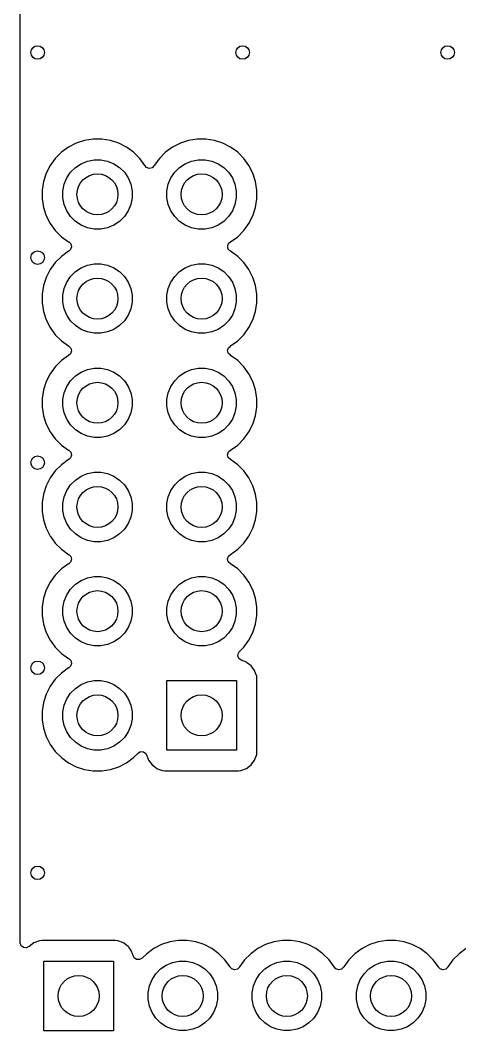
# Model space of a CAD drawing. Extents: x 2.38 to 6.32, y -6.47 to -4.51.
# Drawn here: x 2.385 to 2.807, y -6.451 to -5.481 of the extents above; entities that cross this region are included whole.
import ezdxf

# ---------------------------------------------------------------- set-up
doc = ezdxf.new("R2010")
doc.units = 0
doc.header["$MEASUREMENT"] = 0
doc.layers.add('BLACK', color=7, linetype='CONTINUOUS')

msp = doc.modelspace()

# ---------------------------------------------------------------- linework, layer by layer
at = {"layer": 'BLACK', "linetype": 'CONTINUOUS'}
for p, q in [((2.38486, -5.64385), (2.38486, -5.16774)), ((2.4466, -5.59617), (2.43865, -5.59876)), ((2.45487, -5.59486), (2.4466, -5.59617)), ((2.4466, -5.59617), (2.4466, -5.59617)), ((2.4466, -5.59617), (2.4466, -5.59617)), ((2.46324, -5.59486), (2.45487, -5.59486)), ((2.47151, -5.59617), (2.46324, -5.59486)), ((2.47947, -5.59876), (2.47151, -5.59617)), ((2.5466, -5.59617), (2.53865, -5.59876)), ((2.55487, -5.59486), (2.5466, -5.59617)), ((2.5466, -5.59617), (2.5466, -5.59617)), ((2.5466, -5.59617), (2.5466, -5.59617)), ((2.56324, -5.59486), (2.55487, -5.59486)), ((2.57151, -5.59617), (2.56324, -5.59486)), ((2.57947, -5.59876), (2.57151, -5.59617)), ((2.43119, -5.60256), (2.42442, -5.60748)), ((2.43865, -5.59876), (2.43119, -5.60256)), ((2.43865, -5.59876), (2.43865, -5.59876)), ((2.48692, -5.60256), (2.47947, -5.59876)), ((2.49369, -5.60748), (2.48692, -5.60256)), ((2.53119, -5.60256), (2.52442, -5.60748)), ((2.53865, -5.59876), (2.53119, -5.60256)), ((2.53865, -5.59876), (2.53865, -5.59876)), ((2.58692, -5.60256), (2.57947, -5.59876)), ((2.59369, -5.60748), (2.58692, -5.60256)), ((2.4185, -5.61339), (2.41358, -5.62016)), ((2.42442, -5.60748), (2.4185, -5.61339)), ((2.4185, -5.61339), (2.4185, -5.61339)), ((2.42442, -5.60748), (2.42442, -5.60748)), ((2.44328, -5.61852), (2.44934, -5.61601)), ((2.44934, -5.61601), (2.45578, -5.61473)), ((2.45578, -5.61473), (2.46234, -5.61473)), ((2.46234, -5.61473), (2.46877, -5.61601)), ((2.46877, -5.61601), (2.47483, -5.61852)), ((2.49961, -5.61339), (2.49369, -5.60748)), ((2.49369, -5.60748), (2.49369, -5.60748)), ((2.49369, -5.60748), (2.49369, -5.60748)), ((2.50453, -5.62016), (2.49961, -5.61339)), ((2.49961, -5.61339), (2.49961, -5.61339)), ((2.49961, -5.61339), (2.49961, -5.61339)), ((2.5185, -5.61339), (2.51358, -5.62016)), ((2.52442, -5.60748), (2.5185, -5.61339)), ((2.5185, -5.61339), (2.5185, -5.61339)), ((2.52442, -5.60748), (2.52442, -5.60748)), ((2.54328, -5.61852), (2.54934, -5.61601)), ((2.54934, -5.61601), (2.55578, -5.61473)), ((2.55578, -5.61473), (2.56234, -5.61473)), ((2.56234, -5.61473), (2.56877, -5.61601)), ((2.56877, -5.61601), (2.57483, -5.61852)), ((2.59961, -5.61339), (2.59369, -5.60748)), ((2.59369, -5.60748), (2.59369, -5.60748)), ((2.59369, -5.60748), (2.59369, -5.60748)), ((2.60453, -5.62016), (2.59961, -5.61339)), ((2.59961, -5.61339), (2.59961, -5.61339)), ((2.59961, -5.61339), (2.59961, -5.61339)), ((2.41358, -5.62016), (2.40978, -5.62762)), ((2.41358, -5.62016), (2.41358, -5.62016)), ((2.43319, -5.6268), (2.43783, -5.62216)), ((2.43783, -5.62216), (2.44328, -5.61852)), ((2.47483, -5.61852), (2.48028, -5.62216)), ((2.48028, -5.62216), (2.48492, -5.6268)), ((2.50464, -5.62037), (2.50453, -5.62016)), ((2.50453, -5.62016), (2.50453, -5.62016)), ((2.5062, -5.62217), (2.50464, -5.62037)), ((2.50884, -5.62308), (2.5062, -5.62217)), ((2.51156, -5.6224), (2.50884, -5.62308)), ((2.51348, -5.62037), (2.51156, -5.6224)), ((2.51358, -5.62016), (2.51348, -5.62037)), ((2.53319, -5.6268), (2.53783, -5.62216)), ((2.53783, -5.62216), (2.54328, -5.61852)), ((2.57483, -5.61852), (2.58028, -5.62216)), ((2.58028, -5.62216), (2.58492, -5.6268)), ((2.60833, -5.62762), (2.60453, -5.62016)), ((2.40978, -5.62762), (2.4072, -5.63558)), ((2.42703, -5.63832), (2.42954, -5.63226)), ((2.42954, -5.63226), (2.43319, -5.6268)), ((2.48492, -5.6268), (2.48857, -5.63226)), ((2.48857, -5.63226), (2.49108, -5.63832)), ((2.52703, -5.63832), (2.52954, -5.63226)), ((2.52954, -5.63226), (2.53319, -5.6268)), ((2.58492, -5.6268), (2.58857, -5.63226)), ((2.58857, -5.63226), (2.59108, -5.63832)), ((2.61092, -5.63558), (2.60833, -5.62762)), ((2.38486, -6.36635), (2.38486, -5.64385)), ((2.4072, -5.63558), (2.40589, -5.64385)), ((2.40589, -5.64385), (2.40589, -5.65222)), ((2.42575, -5.64475), (2.42703, -5.63832)), ((2.42575, -5.65131), (2.42575, -5.64475)), ((2.49108, -5.63832), (2.49236, -5.64475)), ((2.49236, -5.64475), (2.49236, -5.65131)), ((2.52575, -5.64475), (2.52703, -5.63832)), ((2.52575, -5.65131), (2.52575, -5.64475)), ((2.59108, -5.63832), (2.59236, -5.64475)), ((2.59236, -5.64475), (2.59236, -5.65131)), ((2.61222, -5.64385), (2.61092, -5.63558)), ((2.61222, -5.65222), (2.61222, -5.64385)), ((2.40589, -5.65222), (2.4072, -5.66048)), ((2.42703, -5.65775), (2.42575, -5.65131)), ((2.49236, -5.65131), (2.49108, -5.65775)), ((2.52703, -5.65775), (2.52575, -5.65131)), ((2.59236, -5.65131), (2.59108, -5.65775)), ((2.61092, -5.66048), (2.61222, -5.65222)), ((2.4072, -5.66048), (2.40978, -5.66844)), ((2.42954, -5.66381), (2.42703, -5.65775)), ((2.43319, -5.66926), (2.42954, -5.66381)), ((2.48857, -5.66381), (2.48492, -5.66926)), ((2.49108, -5.65775), (2.48857, -5.66381)), ((2.52954, -5.66381), (2.52703, -5.65775)), ((2.53319, -5.66926), (2.52954, -5.66381)), ((2.58857, -5.66381), (2.58492, -5.66926)), ((2.59108, -5.65775), (2.58857, -5.66381)), ((2.60833, -5.66844), (2.61092, -5.66048)), ((2.40978, -5.66844), (2.41358, -5.6759)), ((2.43783, -5.6739), (2.43319, -5.66926)), ((2.44328, -5.67754), (2.43783, -5.6739)), ((2.48028, -5.6739), (2.47483, -5.67754)), ((2.48492, -5.66926), (2.48028, -5.6739)), ((2.53783, -5.6739), (2.53319, -5.66926)), ((2.54328, -5.67754), (2.53783, -5.6739)), ((2.58028, -5.6739), (2.57483, -5.67754)), ((2.58492, -5.66926), (2.58028, -5.6739)), ((2.60453, -5.6759), (2.60833, -5.66844)), ((2.41358, -5.6759), (2.4185, -5.68267)), ((2.4185, -5.68267), (2.4185, -5.68267)), ((2.4185, -5.68267), (2.4185, -5.68267)), ((2.4185, -5.68267), (2.42442, -5.68859)), ((2.44934, -5.68006), (2.44328, -5.67754)), ((2.45578, -5.68133), (2.44934, -5.68006)), ((2.46234, -5.68133), (2.45578, -5.68133)), ((2.46877, -5.68006), (2.46234, -5.68133)), ((2.47483, -5.67754), (2.46877, -5.68006)), ((2.54934, -5.68006), (2.54328, -5.67754)), ((2.55578, -5.68133), (2.54934, -5.68006)), ((2.56234, -5.68133), (2.55578, -5.68133)), ((2.56877, -5.68006), (2.56234, -5.68133)), ((2.57483, -5.67754), (2.56877, -5.68006)), ((2.59369, -5.68859), (2.59961, -5.68267)), ((2.59961, -5.68267), (2.60453, -5.6759)), ((2.42442, -5.68859), (2.42442, -5.68859)), ((2.42442, -5.68859), (2.42442, -5.68859)), ((2.42442, -5.68859), (2.43119, -5.69351)), ((2.43119, -5.69351), (2.43131, -5.69357)), ((2.43131, -5.69357), (2.4314, -5.69361)), ((2.4314, -5.69361), (2.43343, -5.69553)), ((2.58556, -5.69442), (2.58671, -5.69361)), ((2.58671, -5.69361), (2.58692, -5.69351)), ((2.58692, -5.69351), (2.59369, -5.68859)), ((2.43119, -5.70256), (2.42442, -5.70748)), ((2.4314, -5.70245), (2.43119, -5.70256)), ((2.4332, -5.70089), (2.4314, -5.70245)), ((2.4341, -5.69824), (2.4332, -5.70089)), ((2.43343, -5.69553), (2.4341, -5.69824)), ((2.58401, -5.69782), (2.58417, -5.69734)), ((2.58408, -5.6981), (2.58401, -5.69782)), ((2.58423, -5.69871), (2.58408, -5.6981)), ((2.58415, -5.69684), (2.58462, -5.69604)), ((2.58417, -5.69734), (2.58415, -5.69684)), ((2.58427, -5.69963), (2.58423, -5.69871)), ((2.58456, -5.70004), (2.58427, -5.69963)), ((2.58468, -5.70053), (2.58456, -5.70004)), ((2.58462, -5.69604), (2.58491, -5.69517)), ((2.58535, -5.70116), (2.58468, -5.70053)), ((2.58491, -5.69517), (2.58534, -5.6948)), ((2.58534, -5.6948), (2.58556, -5.69442)), ((2.58588, -5.70192), (2.58535, -5.70116)), ((2.58635, -5.70211), (2.58588, -5.70192)), ((2.58671, -5.70245), (2.58635, -5.70211)), ((2.58692, -5.70256), (2.58671, -5.70245)), ((2.59369, -5.70748), (2.58692, -5.70256)), ((2.42442, -5.70748), (2.4185, -5.71339)), ((2.42442, -5.70748), (2.42442, -5.70748)), ((2.59961, -5.71339), (2.59369, -5.70748)), ((2.59369, -5.70748), (2.59369, -5.70748)), ((2.59369, -5.70748), (2.59369, -5.70748)), ((2.41358, -5.72016), (2.40978, -5.72762)), ((2.4185, -5.71339), (2.41358, -5.72016)), ((2.4185, -5.71339), (2.4185, -5.71339)), ((2.43319, -5.7268), (2.43783, -5.72216)), ((2.43783, -5.72216), (2.44328, -5.71852)), ((2.44328, -5.71852), (2.44934, -5.71601)), ((2.44934, -5.71601), (2.45578, -5.71473)), ((2.45578, -5.71473), (2.46234, -5.71473)), ((2.46234, -5.71473), (2.46877, -5.71601)), ((2.46877, -5.71601), (2.47483, -5.71852)), ((2.47483, -5.71852), (2.48028, -5.72216)), ((2.48028, -5.72216), (2.48492, -5.7268)), ((2.53319, -5.7268), (2.53783, -5.72216)), ((2.53783, -5.72216), (2.54328, -5.71852)), ((2.54328, -5.71852), (2.54934, -5.71601)), ((2.54934, -5.71601), (2.55578, -5.71473)), ((2.55578, -5.71473), (2.56234, -5.71473)), ((2.56234, -5.71473), (2.56877, -5.71601)), ((2.56877, -5.71601), (2.57483, -5.71852)), ((2.57483, -5.71852), (2.58028, -5.72216)), ((2.58028, -5.72216), (2.58492, -5.7268)), ((2.60453, -5.72016), (2.59961, -5.71339)), ((2.59961, -5.71339), (2.59961, -5.71339)), ((2.59961, -5.71339), (2.59961, -5.71339)), ((2.60833, -5.72762), (2.60453, -5.72016)), ((2.40978, -5.72762), (2.40723, -5.73549)), ((2.40978, -5.72762), (2.40978, -5.72762)), ((2.42703, -5.73832), (2.42954, -5.73226)), ((2.42954, -5.73226), (2.43319, -5.7268)), ((2.48492, -5.7268), (2.48857, -5.73226)), ((2.48857, -5.73226), (2.49108, -5.73832)), ((2.52703, -5.73832), (2.52954, -5.73226)), ((2.52954, -5.73226), (2.53319, -5.7268)), ((2.58492, -5.7268), (2.58857, -5.73226)), ((2.58857, -5.73226), (2.59108, -5.73832)), ((2.61092, -5.73558), (2.60833, -5.72762)), ((2.4072, -5.73558), (2.40589, -5.74385)), ((2.40723, -5.73549), (2.4072, -5.73558)), ((2.42575, -5.74475), (2.42703, -5.73832)), ((2.49108, -5.73832), (2.49236, -5.74475)), ((2.52575, -5.74475), (2.52703, -5.73832)), ((2.59108, -5.73832), (2.59236, -5.74475)), ((2.61222, -5.74385), (2.61092, -5.73558)), ((2.40589, -5.74385), (2.40589, -5.75222)), ((2.42575, -5.75131), (2.42575, -5.74475)), ((2.42703, -5.75775), (2.42575, -5.75131)), ((2.49236, -5.75131), (2.49108, -5.75775)), ((2.49236, -5.74475), (2.49236, -5.75131)), ((2.52575, -5.75131), (2.52575, -5.74475)), ((2.52703, -5.75775), (2.52575, -5.75131)), ((2.59236, -5.75131), (2.59108, -5.75775)), ((2.59236, -5.74475), (2.59236, -5.75131)), ((2.61222, -5.75222), (2.61222, -5.74385)), ((2.40589, -5.75222), (2.4072, -5.76048)), ((2.4072, -5.76048), (2.40978, -5.76844)), ((2.42954, -5.76381), (2.42703, -5.75775)), ((2.49108, -5.75775), (2.48857, -5.76381)), ((2.52954, -5.76381), (2.52703, -5.75775)), ((2.59108, -5.75775), (2.58857, -5.76381)), ((2.60833, -5.76844), (2.61092, -5.76048)), ((2.61092, -5.76048), (2.61222, -5.75222)), ((2.40978, -5.76844), (2.41358, -5.7759)), ((2.43319, -5.76926), (2.42954, -5.76381)), ((2.43783, -5.7739), (2.43319, -5.76926)), ((2.48492, -5.76926), (2.48028, -5.7739)), ((2.48857, -5.76381), (2.48492, -5.76926)), ((2.53319, -5.76926), (2.52954, -5.76381)), ((2.53783, -5.7739), (2.53319, -5.76926)), ((2.58492, -5.76926), (2.58028, -5.7739)), ((2.58857, -5.76381), (2.58492, -5.76926)), ((2.60453, -5.7759), (2.60833, -5.76844)), ((2.41358, -5.7759), (2.4185, -5.78267)), ((2.44328, -5.77754), (2.43783, -5.7739)), ((2.44934, -5.78006), (2.44328, -5.77754)), ((2.45578, -5.78133), (2.44934, -5.78006)), ((2.46877, -5.78006), (2.46234, -5.78133)), ((2.47483, -5.77754), (2.46877, -5.78006)), ((2.48028, -5.7739), (2.47483, -5.77754)), ((2.54328, -5.77754), (2.53783, -5.7739)), ((2.54934, -5.78006), (2.54328, -5.77754)), ((2.55578, -5.78133), (2.54934, -5.78006)), ((2.56877, -5.78006), (2.56234, -5.78133)), ((2.57483, -5.77754), (2.56877, -5.78006)), ((2.58028, -5.7739), (2.57483, -5.77754)), ((2.59961, -5.78267), (2.60453, -5.7759)), ((2.4185, -5.78267), (2.4185, -5.78267)), ((2.4185, -5.78267), (2.4185, -5.78267)), ((2.4185, -5.78267), (2.42442, -5.78859)), ((2.42442, -5.78859), (2.42442, -5.78859)), ((2.42442, -5.78859), (2.42442, -5.78859)), ((2.42442, -5.78859), (2.43119, -5.79351)), ((2.46234, -5.78133), (2.45578, -5.78133)), ((2.56234, -5.78133), (2.55578, -5.78133)), ((2.58692, -5.79351), (2.59369, -5.78859)), ((2.59369, -5.78859), (2.59961, -5.78267)), ((2.43119, -5.79351), (2.43131, -5.79357)), ((2.43131, -5.79357), (2.4314, -5.79361)), ((2.4314, -5.79361), (2.43343, -5.79553)), ((2.4341, -5.79824), (2.4332, -5.80089)), ((2.43343, -5.79553), (2.4341, -5.79824)), ((2.58401, -5.79782), (2.58491, -5.79517)), ((2.58468, -5.80053), (2.58401, -5.79782)), ((2.58491, -5.79517), (2.58671, -5.79361)), ((2.58671, -5.79361), (2.58692, -5.79351)), ((2.42442, -5.80748), (2.4185, -5.81339)), ((2.43119, -5.80256), (2.42442, -5.80748)), ((2.42442, -5.80748), (2.42442, -5.80748)), ((2.4314, -5.80245), (2.43119, -5.80256)), ((2.4332, -5.80089), (2.4314, -5.80245)), ((2.58671, -5.80245), (2.58468, -5.80053)), ((2.58692, -5.80256), (2.58671, -5.80245)), ((2.59369, -5.80748), (2.58692, -5.80256)), ((2.59961, -5.81339), (2.59369, -5.80748)), ((2.59369, -5.80748), (2.59369, -5.80748)), ((2.59369, -5.80748), (2.59369, -5.80748)), ((2.4185, -5.81339), (2.41358, -5.82016)), ((2.4185, -5.81339), (2.4185, -5.81339)), ((2.43783, -5.82216), (2.44328, -5.81852)), ((2.44328, -5.81852), (2.44934, -5.81601)), ((2.44934, -5.81601), (2.45578, -5.81473)), ((2.45578, -5.81473), (2.46234, -5.81473)), ((2.46234, -5.81473), (2.46877, -5.81601)), ((2.46877, -5.81601), (2.47483, -5.81852)), ((2.47483, -5.81852), (2.48028, -5.82216)), ((2.53783, -5.82216), (2.54328, -5.81852)), ((2.54328, -5.81852), (2.54934, -5.81601)), ((2.54934, -5.81601), (2.55578, -5.81473)), ((2.55578, -5.81473), (2.56234, -5.81473)), ((2.56234, -5.81473), (2.56877, -5.81601)), ((2.56877, -5.81601), (2.57483, -5.81852)), ((2.57483, -5.81852), (2.58028, -5.82216)), ((2.60453, -5.82016), (2.59961, -5.81339)), ((2.59961, -5.81339), (2.59961, -5.81339)), ((2.59961, -5.81339), (2.59961, -5.81339)), ((2.40978, -5.82762), (2.4072, -5.83558)), ((2.41358, -5.82016), (2.40978, -5.82762)), ((2.41358, -5.82016), (2.41358, -5.82016)), ((2.42954, -5.83226), (2.43319, -5.8268)), ((2.43319, -5.8268), (2.43783, -5.82216)), ((2.48028, -5.82216), (2.48492, -5.8268)), ((2.48492, -5.8268), (2.48857, -5.83226)), ((2.52954, -5.83226), (2.53319, -5.8268)), ((2.53319, -5.8268), (2.53783, -5.82216)), ((2.58028, -5.82216), (2.58492, -5.8268)), ((2.58492, -5.8268), (2.58857, -5.83226)), ((2.60833, -5.82762), (2.60453, -5.82016)), ((2.61092, -5.83558), (2.60833, -5.82762)), ((2.4072, -5.83558), (2.40589, -5.84385)), ((2.42575, -5.84475), (2.42703, -5.83832)), ((2.42703, -5.83832), (2.42954, -5.83226)), ((2.48857, -5.83226), (2.49108, -5.83832)), ((2.49108, -5.83832), (2.49236, -5.84475)), ((2.52575, -5.84475), (2.52703, -5.83832)), ((2.52703, -5.83832), (2.52954, -5.83226)), ((2.58857, -5.83226), (2.59108, -5.83832)), ((2.59108, -5.83832), (2.59236, -5.84475)), ((2.61222, -5.84385), (2.61092, -5.83558)), ((2.40589, -5.84385), (2.40589, -5.85222)), ((2.42575, -5.85131), (2.42575, -5.84475)), ((2.49236, -5.84475), (2.49236, -5.85131)), ((2.52575, -5.85131), (2.52575, -5.84475)), ((2.59236, -5.84475), (2.59236, -5.85131)), ((2.61222, -5.85222), (2.61222, -5.84385)), ((2.40589, -5.85222), (2.4072, -5.86048)), ((2.42703, -5.85775), (2.42575, -5.85131)), ((2.42954, -5.86381), (2.42703, -5.85775)), ((2.49108, -5.85775), (2.48857, -5.86381)), ((2.49236, -5.85131), (2.49108, -5.85775)), ((2.52703, -5.85775), (2.52575, -5.85131)), ((2.52954, -5.86381), (2.52703, -5.85775)), ((2.59108, -5.85775), (2.58857, -5.86381)), ((2.59236, -5.85131), (2.59108, -5.85775)), ((2.61092, -5.86048), (2.61222, -5.85222)), ((2.4072, -5.86048), (2.40978, -5.86844)), ((2.43319, -5.86926), (2.42954, -5.86381)), ((2.48857, -5.86381), (2.48492, -5.86926)), ((2.53319, -5.86926), (2.52954, -5.86381)), ((2.58857, -5.86381), (2.58492, -5.86926)), ((2.60833, -5.86844), (2.61092, -5.86048)), ((2.40978, -5.86844), (2.41358, -5.8759)), ((2.41358, -5.8759), (2.4185, -5.88267)), ((2.43783, -5.8739), (2.43319, -5.86926)), ((2.44328, -5.87754), (2.43783, -5.8739)), ((2.44934, -5.88006), (2.44328, -5.87754)), ((2.47483, -5.87754), (2.46877, -5.88006)), ((2.48028, -5.8739), (2.47483, -5.87754)), ((2.48492, -5.86926), (2.48028, -5.8739)), ((2.53783, -5.8739), (2.53319, -5.86926)), ((2.54328, -5.87754), (2.53783, -5.8739)), ((2.54934, -5.88006), (2.54328, -5.87754)), ((2.57483, -5.87754), (2.56877, -5.88006)), ((2.58028, -5.8739), (2.57483, -5.87754)), ((2.58492, -5.86926), (2.58028, -5.8739)), ((2.59961, -5.88267), (2.60453, -5.8759)), ((2.60453, -5.8759), (2.60833, -5.86844)), ((2.4185, -5.88267), (2.4185, -5.88267)), ((2.4185, -5.88267), (2.4185, -5.88267)), ((2.4185, -5.88267), (2.42442, -5.88859)), ((2.45578, -5.88133), (2.44934, -5.88006)), ((2.46234, -5.88133), (2.45578, -5.88133)), ((2.46877, -5.88006), (2.46234, -5.88133)), ((2.55578, -5.88133), (2.54934, -5.88006)), ((2.56234, -5.88133), (2.55578, -5.88133)), ((2.56877, -5.88006), (2.56234, -5.88133)), ((2.59369, -5.88859), (2.59961, -5.88267)), ((2.42442, -5.88859), (2.42442, -5.88859)), ((2.42442, -5.88859), (2.42442, -5.88859)), ((2.42442, -5.88859), (2.43119, -5.89351)), ((2.43119, -5.89351), (2.43131, -5.89357)), ((2.43131, -5.89357), (2.4314, -5.89361)), ((2.4314, -5.89361), (2.43343, -5.89553)), ((2.43343, -5.89553), (2.4341, -5.89824)), ((2.58401, -5.89782), (2.58491, -5.89517)), ((2.58491, -5.89517), (2.58671, -5.89361)), ((2.58671, -5.89361), (2.58692, -5.89351)), ((2.58692, -5.89351), (2.59369, -5.88859)), ((2.43119, -5.90256), (2.42442, -5.90748)), ((2.4314, -5.90245), (2.43119, -5.90256)), ((2.4332, -5.90089), (2.4314, -5.90245)), ((2.4341, -5.89824), (2.4332, -5.90089)), ((2.58468, -5.90053), (2.58401, -5.89782)), ((2.58671, -5.90245), (2.58468, -5.90053)), ((2.58692, -5.90256), (2.58671, -5.90245)), ((2.59369, -5.90748), (2.58692, -5.90256)), ((2.4185, -5.91339), (2.41358, -5.92016)), ((2.42442, -5.90748), (2.4185, -5.91339)), ((2.4185, -5.91339), (2.4185, -5.91339)), ((2.42442, -5.90748), (2.42442, -5.90748)), ((2.44328, -5.91852), (2.44934, -5.91601)), ((2.44934, -5.91601), (2.45578, -5.91473)), ((2.45578, -5.91473), (2.46234, -5.91473)), ((2.46234, -5.91473), (2.46877, -5.91601)), ((2.46877, -5.91601), (2.47483, -5.91852)), ((2.54328, -5.91852), (2.54934, -5.91601)), ((2.54934, -5.91601), (2.55578, -5.91473)), ((2.55578, -5.91473), (2.56234, -5.91473)), ((2.56234, -5.91473), (2.56877, -5.91601)), ((2.56877, -5.91601), (2.57483, -5.91852)), ((2.59961, -5.91339), (2.59369, -5.90748)), ((2.59369, -5.90748), (2.59369, -5.90748)), ((2.59369, -5.90748), (2.59369, -5.90748)), ((2.60453, -5.92016), (2.59961, -5.91339)), ((2.59961, -5.91339), (2.59961, -5.91339)), ((2.59961, -5.91339), (2.59961, -5.91339)), ((2.41358, -5.92016), (2.40978, -5.92762)), ((2.43319, -5.9268), (2.43783, -5.92216)), ((2.43783, -5.92216), (2.44328, -5.91852)), ((2.47483, -5.91852), (2.48028, -5.92216)), ((2.48028, -5.92216), (2.48492, -5.9268)), ((2.53319, -5.9268), (2.53783, -5.92216)), ((2.53783, -5.92216), (2.54328, -5.91852)), ((2.57483, -5.91852), (2.58028, -5.92216)), ((2.58028, -5.92216), (2.58492, -5.9268)), ((2.60833, -5.92762), (2.60453, -5.92016)), ((2.4072, -5.93558), (2.40589, -5.94385)), ((2.40747, -5.93473), (2.4072, -5.93558)), ((2.40978, -5.92762), (2.40747, -5.93473)), ((2.40978, -5.92762), (2.40978, -5.92762)), ((2.42703, -5.93832), (2.42954, -5.93226)), ((2.42954, -5.93226), (2.43319, -5.9268)), ((2.48492, -5.9268), (2.48857, -5.93226)), ((2.48857, -5.93226), (2.49108, -5.93832)), ((2.52703, -5.93832), (2.52954, -5.93226)), ((2.52954, -5.93226), (2.53319, -5.9268)), ((2.58492, -5.9268), (2.58857, -5.93226)), ((2.58857, -5.93226), (2.59108, -5.93832)), ((2.61092, -5.93558), (2.60833, -5.92762)), ((2.61222, -5.94385), (2.61092, -5.93558)), ((2.40589, -5.94385), (2.40589, -5.95222)), ((2.42575, -5.94475), (2.42703, -5.93832)), ((2.42575, -5.95131), (2.42575, -5.94475)), ((2.49108, -5.93832), (2.49236, -5.94475)), ((2.49236, -5.94475), (2.49236, -5.95131)), ((2.52575, -5.94475), (2.52703, -5.93832)), ((2.52575, -5.95131), (2.52575, -5.94475)), ((2.59108, -5.93832), (2.59236, -5.94475)), ((2.59236, -5.94475), (2.59236, -5.95131)), ((2.61222, -5.95222), (2.61222, -5.94385)), ((2.40589, -5.95222), (2.4072, -5.96048)), ((2.42703, -5.95775), (2.42575, -5.95131)), ((2.49236, -5.95131), (2.49108, -5.95775)), ((2.52703, -5.95775), (2.52575, -5.95131)), ((2.59236, -5.95131), (2.59108, -5.95775)), ((2.61092, -5.96048), (2.61222, -5.95222)), ((2.4072, -5.96048), (2.40978, -5.96844)), ((2.42954, -5.96381), (2.42703, -5.95775)), ((2.43319, -5.96926), (2.42954, -5.96381)), ((2.48857, -5.96381), (2.48492, -5.96926)), ((2.49108, -5.95775), (2.48857, -5.96381)), ((2.52954, -5.96381), (2.52703, -5.95775)), ((2.53319, -5.96926), (2.52954, -5.96381)), ((2.58857, -5.96381), (2.58492, -5.96926)), ((2.59108, -5.95775), (2.58857, -5.96381)), ((2.60833, -5.96844), (2.61092, -5.96048)), ((2.40978, -5.96844), (2.41358, -5.9759)), ((2.43783, -5.9739), (2.43319, -5.96926)), ((2.44328, -5.97754), (2.43783, -5.9739)), ((2.48028, -5.9739), (2.47483, -5.97754)), ((2.48492, -5.96926), (2.48028, -5.9739)), ((2.53783, -5.9739), (2.53319, -5.96926)), ((2.54328, -5.97754), (2.53783, -5.9739)), ((2.58028, -5.9739), (2.57483, -5.97754)), ((2.58492, -5.96926), (2.58028, -5.9739)), ((2.60453, -5.9759), (2.60833, -5.96844)), ((2.41358, -5.9759), (2.41358, -5.9759)), ((2.41358, -5.9759), (2.41387, -5.97629)), ((2.41387, -5.97629), (2.4185, -5.98267)), ((2.4185, -5.98267), (2.4185, -5.98267)), ((2.4185, -5.98267), (2.4185, -5.98267)), ((2.4185, -5.98267), (2.42442, -5.98859)), ((2.44934, -5.98006), (2.44328, -5.97754)), ((2.45578, -5.98133), (2.44934, -5.98006)), ((2.46234, -5.98133), (2.45578, -5.98133)), ((2.46877, -5.98006), (2.46234, -5.98133)), ((2.47483, -5.97754), (2.46877, -5.98006)), ((2.54934, -5.98006), (2.54328, -5.97754)), ((2.55578, -5.98133), (2.54934, -5.98006)), ((2.56234, -5.98133), (2.55578, -5.98133)), ((2.56877, -5.98006), (2.56234, -5.98133)), ((2.57483, -5.97754), (2.56877, -5.98006)), ((2.59369, -5.98859), (2.59961, -5.98267)), ((2.59961, -5.98267), (2.60453, -5.9759)), ((2.42442, -5.98859), (2.42442, -5.98859)), ((2.42442, -5.98859), (2.42442, -5.98859)), ((2.42442, -5.98859), (2.43119, -5.99351)), ((2.43119, -5.99351), (2.43131, -5.99357)), ((2.43131, -5.99357), (2.4314, -5.99361)), ((2.4314, -5.99361), (2.43343, -5.99553)), ((2.58491, -5.99517), (2.58671, -5.99361)), ((2.58671, -5.99361), (2.58692, -5.99351)), ((2.58692, -5.99351), (2.59369, -5.98859)), ((2.43119, -6.00256), (2.42442, -6.00748)), ((2.4314, -6.00245), (2.43119, -6.00256)), ((2.4332, -6.00089), (2.4314, -6.00245)), ((2.4341, -5.99824), (2.4332, -6.00089)), ((2.43343, -5.99553), (2.4341, -5.99824)), ((2.58401, -5.99782), (2.58491, -5.99517)), ((2.58468, -6.00053), (2.58401, -5.99782)), ((2.58671, -6.00245), (2.58468, -6.00053)), ((2.58692, -6.00256), (2.58671, -6.00245)), ((2.59369, -6.00748), (2.58692, -6.00256)), ((2.4185, -6.01339), (2.41358, -6.02016)), ((2.42442, -6.00748), (2.4185, -6.01339)), ((2.4185, -6.01339), (2.4185, -6.01339)), ((2.42442, -6.00748), (2.42442, -6.00748)), ((2.59961, -6.01339), (2.59369, -6.00748)), ((2.59369, -6.00748), (2.59369, -6.00748)), ((2.59369, -6.00748), (2.59369, -6.00748)), ((2.60453, -6.02016), (2.59961, -6.01339)), ((2.59961, -6.01339), (2.59961, -6.01339)), ((2.59961, -6.01339), (2.59961, -6.01339)), ((2.41358, -6.02016), (2.40978, -6.02762)), ((2.41358, -6.02016), (2.41358, -6.02016)), ((2.43319, -6.0268), (2.43783, -6.02216)), ((2.43783, -6.02216), (2.44328, -6.01852)), ((2.44328, -6.01852), (2.44934, -6.01601)), ((2.44934, -6.01601), (2.45578, -6.01473)), ((2.45578, -6.01473), (2.46234, -6.01473)), ((2.46234, -6.01473), (2.46877, -6.01601)), ((2.46877, -6.01601), (2.47483, -6.01852)), ((2.47483, -6.01852), (2.48028, -6.02216)), ((2.48028, -6.02216), (2.48492, -6.0268)), ((2.53319, -6.0268), (2.53783, -6.02216)), ((2.53783, -6.02216), (2.54328, -6.01852)), ((2.54328, -6.01852), (2.54934, -6.01601)), ((2.54934, -6.01601), (2.55578, -6.01473)), ((2.55578, -6.01473), (2.56234, -6.01473)), ((2.56234, -6.01473), (2.56877, -6.01601)), ((2.56877, -6.01601), (2.57483, -6.01852)), ((2.57483, -6.01852), (2.58028, -6.02216)), ((2.58028, -6.02216), (2.58492, -6.0268)), ((2.60833, -6.02762), (2.60453, -6.02016)), ((2.40978, -6.02762), (2.4072, -6.03558)), ((2.42703, -6.03832), (2.42954, -6.03226)), ((2.42954, -6.03226), (2.43319, -6.0268)), ((2.48492, -6.0268), (2.48857, -6.03226)), ((2.48857, -6.03226), (2.49108, -6.03832)), ((2.52703, -6.03832), (2.52954, -6.03226)), ((2.52954, -6.03226), (2.53319, -6.0268)), ((2.58492, -6.0268), (2.58857, -6.03226)), ((2.58857, -6.03226), (2.59108, -6.03832)), ((2.61092, -6.03558), (2.60833, -6.02762)), ((2.4072, -6.03558), (2.40589, -6.04385)), ((2.42575, -6.04475), (2.42703, -6.03832)), ((2.49108, -6.03832), (2.49236, -6.04475)), ((2.52575, -6.04475), (2.52703, -6.03832)), ((2.59108, -6.03832), (2.59236, -6.04475)), ((2.61222, -6.04385), (2.61092, -6.03558)), ((2.40589, -6.04385), (2.40589, -6.05222)), ((2.40589, -6.05222), (2.4072, -6.06048)), ((2.42575, -6.05131), (2.42575, -6.04475)), ((2.42703, -6.05775), (2.42575, -6.05131)), ((2.49236, -6.05131), (2.49108, -6.05775)), ((2.49236, -6.04475), (2.49236, -6.05131)), ((2.52575, -6.05131), (2.52575, -6.04475)), ((2.52703, -6.05775), (2.52575, -6.05131)), ((2.59236, -6.05131), (2.59108, -6.05775)), ((2.59236, -6.04475), (2.59236, -6.05131)), ((2.61092, -6.06048), (2.61222, -6.05222)), ((2.61222, -6.05222), (2.61222, -6.04385)), ((2.4072, -6.06048), (2.40978, -6.06844)), ((2.42954, -6.06381), (2.42703, -6.05775)), ((2.49108, -6.05775), (2.48857, -6.06381)), ((2.52954, -6.06381), (2.52703, -6.05775)), ((2.59108, -6.05775), (2.58857, -6.06381)), ((2.60833, -6.06844), (2.61092, -6.06048)), ((2.40978, -6.06844), (2.41358, -6.0759)), ((2.43319, -6.06926), (2.42954, -6.06381)), ((2.43783, -6.0739), (2.43319, -6.06926)), ((2.48492, -6.06926), (2.48028, -6.0739)), ((2.48857, -6.06381), (2.48492, -6.06926)), ((2.53319, -6.06926), (2.52954, -6.06381)), ((2.53783, -6.0739), (2.53319, -6.06926)), ((2.58492, -6.06926), (2.58028, -6.0739)), ((2.58857, -6.06381), (2.58492, -6.06926)), ((2.60453, -6.0759), (2.60833, -6.06844)), ((2.41358, -6.0759), (2.4185, -6.08267)), ((2.44328, -6.07754), (2.43783, -6.0739)), ((2.44934, -6.08006), (2.44328, -6.07754)), ((2.45578, -6.08133), (2.44934, -6.08006)), ((2.46234, -6.08133), (2.45578, -6.08133)), ((2.46877, -6.08006), (2.46234, -6.08133)), ((2.47483, -6.07754), (2.46877, -6.08006)), ((2.48028, -6.0739), (2.47483, -6.07754)), ((2.54328, -6.07754), (2.53783, -6.0739)), ((2.54934, -6.08006), (2.54328, -6.07754)), ((2.55578, -6.08133), (2.54934, -6.08006)), ((2.56234, -6.08133), (2.55578, -6.08133)), ((2.56877, -6.08006), (2.56234, -6.08133)), ((2.57483, -6.07754), (2.56877, -6.08006)), ((2.58028, -6.0739), (2.57483, -6.07754)), ((2.59961, -6.08267), (2.60453, -6.0759)), ((2.4185, -6.08267), (2.4185, -6.08267)), ((2.4185, -6.08267), (2.4185, -6.08267)), ((2.4185, -6.08267), (2.42442, -6.08859)), ((2.42442, -6.08859), (2.42442, -6.08859)), ((2.42442, -6.08859), (2.42442, -6.08859)), ((2.42442, -6.08859), (2.43119, -6.09351)), ((2.59379, -6.09091), (2.59438, -6.08818)), ((2.59476, -6.09353), (2.59379, -6.09091)), ((2.59438, -6.08818), (2.59523, -6.08705)), ((2.59523, -6.08705), (2.59961, -6.08267)), ((2.43119, -6.09351), (2.43124, -6.09353)), ((2.43124, -6.09353), (2.4314, -6.09361)), ((2.4314, -6.09361), (2.43343, -6.09553)), ((2.4332, -6.10089), (2.4314, -6.10245)), ((2.4341, -6.09824), (2.4332, -6.10089)), ((2.43343, -6.09553), (2.4341, -6.09824)), ((2.597, -6.09521), (2.59476, -6.09353)), ((2.60206, -6.09709), (2.597, -6.09521)), ((2.60303, -6.09782), (2.60206, -6.09709)), ((2.60206, -6.09709), (2.60206, -6.09709)), ((2.60206, -6.09709), (2.60206, -6.09709)), ((2.6066, -6.10049), (2.60303, -6.09782)), ((2.60763, -6.10188), (2.6066, -6.10049)), ((2.42442, -6.10748), (2.4185, -6.11339)), ((2.43119, -6.10256), (2.42442, -6.10748)), ((2.42442, -6.10748), (2.42442, -6.10748)), ((2.4314, -6.10245), (2.43119, -6.10256)), ((2.60999, -6.10503), (2.60763, -6.10188)), ((2.61091, -6.10748), (2.60999, -6.10503)), ((2.60999, -6.10503), (2.60999, -6.10503)), ((2.60999, -6.10503), (2.60999, -6.10503)), ((2.61197, -6.11034), (2.61091, -6.10748)), ((2.61222, -6.11268), (2.61197, -6.11034)), ((2.41358, -6.12016), (2.40978, -6.12762)), ((2.4185, -6.11339), (2.41358, -6.12016)), ((2.41358, -6.12016), (2.41358, -6.12016)), ((2.4185, -6.11339), (2.4185, -6.11339)), ((2.43783, -6.12216), (2.44328, -6.11852)), ((2.44328, -6.11852), (2.44934, -6.11601)), ((2.44934, -6.11601), (2.45578, -6.11473)), ((2.45578, -6.11473), (2.46234, -6.11473)), ((2.46234, -6.11473), (2.46877, -6.11601)), ((2.46877, -6.11601), (2.47483, -6.11852)), ((2.47483, -6.11852), (2.48028, -6.12216)), ((2.52559, -6.1815), (2.52559, -6.11457)), ((2.52559, -6.11457), (2.59252, -6.11457)), ((2.59252, -6.11457), (2.59252, -6.1815)), ((2.61222, -6.18338), (2.61222, -6.11268)), ((2.40978, -6.12762), (2.4072, -6.13558)), ((2.42954, -6.13226), (2.43319, -6.1268)), ((2.43319, -6.1268), (2.43783, -6.12216)), ((2.48028, -6.12216), (2.48492, -6.1268)), ((2.48492, -6.1268), (2.48857, -6.13226)), ((2.4072, -6.13558), (2.40589, -6.14385)), ((2.42575, -6.14475), (2.42703, -6.13832)), ((2.42703, -6.13832), (2.42954, -6.13226)), ((2.48857, -6.13226), (2.49108, -6.13832)), ((2.49108, -6.13832), (2.49236, -6.14475)), ((2.40589, -6.14385), (2.40589, -6.15222)), ((2.42575, -6.15131), (2.42575, -6.14475)), ((2.49236, -6.14475), (2.49236, -6.15131)), ((2.40589, -6.15222), (2.4072, -6.16048)), ((2.42703, -6.15775), (2.42575, -6.15131)), ((2.42954, -6.16381), (2.42703, -6.15775)), ((2.49108, -6.15775), (2.48857, -6.16381)), ((2.49236, -6.15131), (2.49108, -6.15775)), ((2.4072, -6.16048), (2.40978, -6.16844)), ((2.40978, -6.16844), (2.41358, -6.1759)), ((2.43319, -6.16926), (2.42954, -6.16381)), ((2.48857, -6.16381), (2.48492, -6.16926)), ((2.41358, -6.1759), (2.4185, -6.18267)), ((2.43783, -6.1739), (2.43319, -6.16926)), ((2.44328, -6.17754), (2.43783, -6.1739)), ((2.44934, -6.18006), (2.44328, -6.17754)), ((2.47483, -6.17754), (2.46877, -6.18006)), ((2.48028, -6.1739), (2.47483, -6.17754)), ((2.48492, -6.16926), (2.48028, -6.1739)), ((2.4185, -6.18267), (2.4185, -6.18267)), ((2.4185, -6.18267), (2.4185, -6.18267)), ((2.4185, -6.18267), (2.42442, -6.18859)), ((2.45578, -6.18133), (2.44934, -6.18006)), ((2.46234, -6.18133), (2.45578, -6.18133)), ((2.46877, -6.18006), (2.46234, -6.18133)), ((2.49369, -6.18859), (2.49808, -6.1842)), ((2.49808, -6.1842), (2.50053, -6.18286)), ((2.50053, -6.18286), (2.50332, -6.18306)), ((2.50332, -6.18306), (2.50555, -6.18474)), ((2.50555, -6.18474), (2.50623, -6.18598)), ((2.50623, -6.18598), (2.50812, -6.19104)), ((2.59252, -6.1815), (2.52559, -6.1815)), ((2.60999, -6.19104), (2.61197, -6.18573)), ((2.61197, -6.18573), (2.61222, -6.18338)), ((2.42442, -6.18859), (2.42442, -6.18859)), ((2.42442, -6.18859), (2.42442, -6.18859)), ((2.42442, -6.18859), (2.43119, -6.19351)), ((2.43119, -6.19351), (2.43865, -6.19731)), ((2.43865, -6.19731), (2.4466, -6.19989)), ((2.47151, -6.19989), (2.47947, -6.19731)), ((2.47947, -6.19731), (2.48692, -6.19351)), ((2.48692, -6.19351), (2.49369, -6.18859)), ((2.50812, -6.19104), (2.50812, -6.19104)), ((2.50812, -6.19104), (2.51151, -6.19557)), ((2.51151, -6.19557), (2.51378, -6.19727)), ((2.51378, -6.19727), (2.51605, -6.19897)), ((2.60206, -6.19897), (2.6066, -6.19557)), ((2.6066, -6.19557), (2.60999, -6.19104)), ((2.4466, -6.19989), (2.45487, -6.2012)), ((2.45487, -6.2012), (2.45487, -6.2012)), ((2.45487, -6.2012), (2.46324, -6.2012)), ((2.46324, -6.2012), (2.47151, -6.19989)), ((2.46324, -6.2012), (2.46324, -6.2012)), ((2.51605, -6.19897), (2.51605, -6.19897)), ((2.51605, -6.19897), (2.51605, -6.19897)), ((2.51605, -6.19897), (2.51843, -6.19985)), ((2.51843, -6.19985), (2.52136, -6.20095)), ((2.52136, -6.20095), (2.52136, -6.20095)), ((2.52136, -6.20095), (2.52371, -6.2012)), ((2.52371, -6.2012), (2.5944, -6.2012)), ((2.5944, -6.2012), (2.59675, -6.20095)), ((2.59675, -6.20095), (2.60206, -6.19897)), ((2.38487, -6.3667), (2.38486, -6.36635)), ((2.38585, -6.36932), (2.38487, -6.3667)), ((2.38809, -6.37099), (2.38585, -6.36932)), ((2.39088, -6.37119), (2.38809, -6.37099)), ((2.39311, -6.36998), (2.39088, -6.37119)), ((2.39312, -6.36999), (2.39311, -6.36998)), ((2.39324, -6.3699), (2.39312, -6.36999)), ((2.39333, -6.36985), (2.39324, -6.3699)), ((2.3934, -6.36978), (2.39333, -6.36985)), ((2.39794, -6.36639), (2.3934, -6.36978)), ((2.40325, -6.36441), (2.39794, -6.36639)), ((2.39794, -6.36639), (2.39794, -6.36639)), ((2.4056, -6.36415), (2.40325, -6.36441)), ((2.40325, -6.36441), (2.40325, -6.36441)), ((2.47629, -6.36415), (2.4056, -6.36415)), ((2.4056, -6.36415), (2.4056, -6.36415)), ((2.47864, -6.36441), (2.47629, -6.36415)), ((2.48395, -6.36639), (2.47864, -6.36441)), ((2.47864, -6.36441), (2.47864, -6.36441)), ((2.48437, -6.3667), (2.48395, -6.36639)), ((2.48395, -6.36639), (2.48395, -6.36639)), ((2.48395, -6.36639), (2.48395, -6.36639)), ((2.48849, -6.36978), (2.48437, -6.3667)), ((2.48939, -6.37099), (2.48849, -6.36978)), ((2.49188, -6.37432), (2.48939, -6.37099)), ((2.51308, -6.37185), (2.50631, -6.37677)), ((2.52053, -6.36805), (2.51308, -6.37185)), ((2.52849, -6.36546), (2.52053, -6.36805)), ((2.52053, -6.36805), (2.52053, -6.36805)), ((2.53676, -6.36415), (2.52849, -6.36546)), ((2.52849, -6.36546), (2.52849, -6.36546)), ((2.52849, -6.36546), (2.52849, -6.36546)), ((2.54513, -6.36415), (2.53676, -6.36415)), ((2.5534, -6.36546), (2.54513, -6.36415)), ((2.56135, -6.36805), (2.5534, -6.36546)), ((2.56881, -6.37185), (2.56135, -6.36805)), ((2.57558, -6.37677), (2.56881, -6.37185)), ((2.61308, -6.37185), (2.60631, -6.37677)), ((2.62053, -6.36805), (2.61308, -6.37185)), ((2.62849, -6.36546), (2.62053, -6.36805)), ((2.62053, -6.36805), (2.62053, -6.36805)), ((2.63676, -6.36415), (2.62849, -6.36546)), ((2.62849, -6.36546), (2.62849, -6.36546)), ((2.62849, -6.36546), (2.62849, -6.36546)), ((2.64513, -6.36415), (2.63676, -6.36415)), ((2.6534, -6.36546), (2.64513, -6.36415)), ((2.66135, -6.36805), (2.6534, -6.36546)), ((2.66881, -6.37185), (2.66135, -6.36805)), ((2.67558, -6.37677), (2.66881, -6.37185)), ((2.71308, -6.37185), (2.70631, -6.37677)), ((2.72053, -6.36805), (2.71308, -6.37185)), ((2.72849, -6.36546), (2.72053, -6.36805)), ((2.72053, -6.36805), (2.72053, -6.36805)), ((2.73676, -6.36415), (2.72849, -6.36546)), ((2.72849, -6.36546), (2.72849, -6.36546)), ((2.72849, -6.36546), (2.72849, -6.36546)), ((2.74513, -6.36415), (2.73676, -6.36415)), ((2.7534, -6.36546), (2.74513, -6.36415)), ((2.76135, -6.36805), (2.7534, -6.36546)), ((2.76881, -6.37185), (2.76135, -6.36805)), ((2.77558, -6.37677), (2.76881, -6.37185)), ((2.81308, -6.37185), (2.80631, -6.37677)), ((2.49377, -6.37938), (2.49188, -6.37432)), ((2.49188, -6.37432), (2.49188, -6.37432)), ((2.49188, -6.37432), (2.49188, -6.37432)), ((2.49445, -6.38062), (2.49377, -6.37938)), ((2.49668, -6.38229), (2.49445, -6.38062)), ((2.49947, -6.38249), (2.49668, -6.38229)), ((2.50192, -6.38115), (2.49947, -6.38249)), ((2.50631, -6.37677), (2.50192, -6.38115)), ((2.5815, -6.38269), (2.57558, -6.37677)), ((2.57558, -6.37677), (2.57558, -6.37677)), ((2.57558, -6.37677), (2.57558, -6.37677)), ((2.60631, -6.37677), (2.60039, -6.38269)), ((2.60631, -6.37677), (2.60631, -6.37677)), ((2.6815, -6.38269), (2.67558, -6.37677)), ((2.67558, -6.37677), (2.67558, -6.37677)), ((2.67558, -6.37677), (2.67558, -6.37677)), ((2.70631, -6.37677), (2.70039, -6.38269)), ((2.70631, -6.37677), (2.70631, -6.37677)), ((2.7815, -6.38269), (2.77558, -6.37677)), ((2.77558, -6.37677), (2.77558, -6.37677)), ((2.77558, -6.37677), (2.77558, -6.37677)), ((2.80631, -6.37677), (2.80039, -6.38269)), ((2.80631, -6.37677), (2.80631, -6.37677)), ((2.40748, -6.45079), (2.40748, -6.38386)), ((2.40748, -6.38386), (2.47441, -6.38386)), ((2.47441, -6.38386), (2.47441, -6.45079)), ((2.51508, -6.39609), (2.51972, -6.39145)), ((2.51972, -6.39145), (2.52517, -6.38781)), ((2.52517, -6.38781), (2.53123, -6.3853)), ((2.53123, -6.3853), (2.53766, -6.38402)), ((2.53766, -6.38402), (2.54422, -6.38402)), ((2.54422, -6.38402), (2.55066, -6.3853)), ((2.55066, -6.3853), (2.55672, -6.38781)), ((2.55672, -6.38781), (2.56217, -6.39145)), ((2.56217, -6.39145), (2.56681, -6.39609)), ((2.58642, -6.38946), (2.5815, -6.38269)), ((2.5815, -6.38269), (2.5815, -6.38269)), ((2.5815, -6.38269), (2.5815, -6.38269)), ((2.58643, -6.38947), (2.58642, -6.38946)), ((2.58652, -6.38966), (2.58643, -6.38947)), ((2.58809, -6.39147), (2.58652, -6.38966)), ((2.59073, -6.39237), (2.58809, -6.39147)), ((2.59345, -6.3917), (2.59073, -6.39237)), ((2.59536, -6.38966), (2.59345, -6.3917)), ((2.59547, -6.38946), (2.59536, -6.38966)), ((2.60039, -6.38269), (2.59547, -6.38946)), ((2.60039, -6.38269), (2.60039, -6.38269)), ((2.61508, -6.39609), (2.61972, -6.39145)), ((2.61972, -6.39145), (2.62517, -6.38781)), ((2.62517, -6.38781), (2.63123, -6.3853)), ((2.63123, -6.3853), (2.63766, -6.38402)), ((2.63766, -6.38402), (2.64423, -6.38402)), ((2.64423, -6.38402), (2.65066, -6.3853)), ((2.65066, -6.3853), (2.65672, -6.38781)), ((2.65672, -6.38781), (2.66217, -6.39145)), ((2.66217, -6.39145), (2.66681, -6.39609)), ((2.68642, -6.38946), (2.6815, -6.38269)), ((2.6815, -6.38269), (2.6815, -6.38269)), ((2.6815, -6.38269), (2.6815, -6.38269)), ((2.68643, -6.38947), (2.68642, -6.38946)), ((2.68653, -6.38966), (2.68643, -6.38947)), ((2.68809, -6.39147), (2.68653, -6.38966)), ((2.69073, -6.39237), (2.68809, -6.39147)), ((2.69345, -6.3917), (2.69073, -6.39237)), ((2.69536, -6.38966), (2.69345, -6.3917)), ((2.69547, -6.38946), (2.69536, -6.38966)), ((2.70039, -6.38269), (2.69547, -6.38946)), ((2.70039, -6.38269), (2.70039, -6.38269)), ((2.71508, -6.39609), (2.71972, -6.39145)), ((2.71972, -6.39145), (2.72517, -6.38781)), ((2.72517, -6.38781), (2.73123, -6.3853)), ((2.73123, -6.3853), (2.73766, -6.38402)), ((2.73766, -6.38402), (2.74423, -6.38402)), ((2.74423, -6.38402), (2.75066, -6.3853)), ((2.75066, -6.3853), (2.75672, -6.38781)), ((2.75672, -6.38781), (2.76217, -6.39145)), ((2.76217, -6.39145), (2.76681, -6.39609)), ((2.78642, -6.38946), (2.7815, -6.38269)), ((2.7815, -6.38269), (2.7815, -6.38269)), ((2.7815, -6.38269), (2.7815, -6.38269)), ((2.78643, -6.38947), (2.78642, -6.38946)), ((2.78653, -6.38966), (2.78643, -6.38947)), ((2.78809, -6.39147), (2.78653, -6.38966)), ((2.79073, -6.39237), (2.78809, -6.39147)), ((2.79345, -6.3917), (2.79073, -6.39237)), ((2.79536, -6.38966), (2.79345, -6.3917)), ((2.79547, -6.38946), (2.79536, -6.38966)), ((2.80039, -6.38269), (2.79547, -6.38946)), ((2.80039, -6.38269), (2.80039, -6.38269)), ((2.50892, -6.40761), (2.51143, -6.40155)), ((2.51143, -6.40155), (2.51508, -6.39609)), ((2.56681, -6.39609), (2.57046, -6.40155)), ((2.57046, -6.40155), (2.57297, -6.40761)), ((2.60892, -6.40761), (2.61143, -6.40155)), ((2.61143, -6.40155), (2.61508, -6.39609)), ((2.66681, -6.39609), (2.67046, -6.40155)), ((2.67046, -6.40155), (2.67297, -6.40761)), ((2.70892, -6.40761), (2.71143, -6.40155)), ((2.71143, -6.40155), (2.71508, -6.39609)), ((2.76681, -6.39609), (2.77046, -6.40155)), ((2.77046, -6.40155), (2.77297, -6.40761)), ((2.50764, -6.41404), (2.50892, -6.40761)), ((2.57297, -6.40761), (2.57425, -6.41404)), ((2.60764, -6.41404), (2.60892, -6.40761)), ((2.67297, -6.40761), (2.67425, -6.41404)), ((2.70764, -6.41404), (2.70892, -6.40761)), ((2.77297, -6.40761), (2.77425, -6.41404)), ((2.50764, -6.4206), (2.50764, -6.41404)), ((2.50892, -6.42704), (2.50764, -6.4206)), ((2.57425, -6.4206), (2.57297, -6.42704)), ((2.57425, -6.41404), (2.57425, -6.4206)), ((2.60764, -6.4206), (2.60764, -6.41404)), ((2.60892, -6.42704), (2.60764, -6.4206)), ((2.67425, -6.4206), (2.67297, -6.42704)), ((2.67425, -6.41404), (2.67425, -6.4206)), ((2.70764, -6.4206), (2.70764, -6.41404)), ((2.70892, -6.42704), (2.70764, -6.4206)), ((2.77425, -6.4206), (2.77297, -6.42704)), ((2.77425, -6.41404), (2.77425, -6.4206)), ((2.51143, -6.4331), (2.50892, -6.42704)), ((2.57297, -6.42704), (2.57046, -6.4331)), ((2.61143, -6.4331), (2.60892, -6.42704)), ((2.67297, -6.42704), (2.67046, -6.4331)), ((2.71143, -6.4331), (2.70892, -6.42704)), ((2.77297, -6.42704), (2.77046, -6.4331)), ((2.51508, -6.43855), (2.51143, -6.4331)), ((2.51972, -6.44319), (2.51508, -6.43855)), ((2.56681, -6.43855), (2.56217, -6.44319)), ((2.57046, -6.4331), (2.56681, -6.43855)), ((2.61508, -6.43855), (2.61143, -6.4331)), ((2.61972, -6.44319), (2.61508, -6.43855)), ((2.66681, -6.43855), (2.66217, -6.44319)), ((2.67046, -6.4331), (2.66681, -6.43855)), ((2.71508, -6.43855), (2.71143, -6.4331)), ((2.71972, -6.44319), (2.71508, -6.43855)), ((2.76681, -6.43855), (2.76217, -6.44319)), ((2.77046, -6.4331), (2.76681, -6.43855)), ((2.52517, -6.44684), (2.51972, -6.44319)), ((2.53123, -6.44935), (2.52517, -6.44684)), ((2.53766, -6.45063), (2.53123, -6.44935)), ((2.55066, -6.44935), (2.54422, -6.45063)), ((2.55672, -6.44684), (2.55066, -6.44935)), ((2.56217, -6.44319), (2.55672, -6.44684)), ((2.62517, -6.44684), (2.61972, -6.44319)), ((2.63123, -6.44935), (2.62517, -6.44684)), ((2.63766, -6.45063), (2.63123, -6.44935)), ((2.65066, -6.44935), (2.64423, -6.45063)), ((2.65672, -6.44684), (2.65066, -6.44935)), ((2.66217, -6.44319), (2.65672, -6.44684)), ((2.72517, -6.44684), (2.71972, -6.44319)), ((2.73123, -6.44935), (2.72517, -6.44684)), ((2.73766, -6.45063), (2.73123, -6.44935)), ((2.75066, -6.44935), (2.74423, -6.45063)), ((2.75672, -6.44684), (2.75066, -6.44935)), ((2.76217, -6.44319), (2.75672, -6.44684)), ((2.47441, -6.45079), (2.40748, -6.45079)), ((2.54422, -6.45063), (2.53766, -6.45063)), ((2.64423, -6.45063), (2.63766, -6.45063)), ((2.74423, -6.45063), (2.73766, -6.45063))]:
    msp.add_line(p, q, dxfattribs=at)
at = {"layer": 'BLACK'}
for centre, radius in [((2.40157, -5.51181), 0.0065), ((2.59843, -5.51181), 0.0065), ((2.79528, -5.51181), 0.0065), ((2.45906, -5.64803), 0.01969), ((2.55906, -5.64803), 0.01969), ((2.40157, -5.70866), 0.0065), ((2.45906, -5.74803), 0.01969), ((2.55906, -5.74803), 0.01969), ((2.45906, -5.84803), 0.01969), ((2.55906, -5.84803), 0.01969), ((2.40157, -5.90551), 0.0065), ((2.45906, -5.94803), 0.01969), ((2.55906, -5.94803), 0.01969), ((2.45906, -6.04803), 0.01969), ((2.55906, -6.04803), 0.01969), ((2.40157, -6.10236), 0.0065), ((2.45906, -6.14803), 0.01969), ((2.55906, -6.14803), 0.01969), ((2.40157, -6.29921), 0.0065), ((2.44094, -6.41732), 0.01969), ((2.54094, -6.41732), 0.01969), ((2.64094, -6.41732), 0.01969), ((2.74094, -6.41732), 0.01969)]:
    msp.add_circle(centre, radius, dxfattribs=at)

doc.saveas('drawing.dxf')
